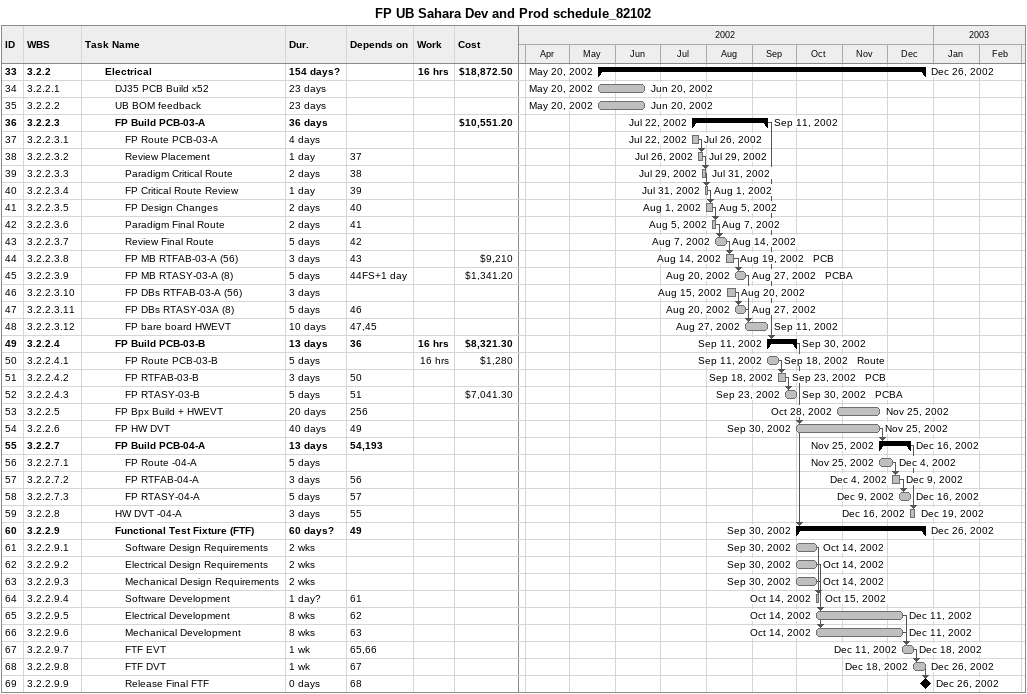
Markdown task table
FP UB Sahara Dev and Prod schedule_82102

| ID | WBS | Task | Duration | Start | Finish | Predecessors | Resources | Work (h) | Cost ($) |
|---|---|---|---|---|---|---|---|---|---|
| 33 | 3.2.2 | **Electrical** | 154d? | 2002-05-20 | 2002-12-26 |  |  | 16 | 18872.50 |
| 34 | 3.2.2.1 | DJ35 PCB Build x52 | 23d | 2002-05-20 | 2002-06-20 |  |  |  |  |
| 35 | 3.2.2.2 | UB BOM feedback | 23d | 2002-05-20 | 2002-06-20 |  |  |  |  |
| 36 | 3.2.2.3 | **FP Build PCB-03-A** | 36d | 2002-07-22 | 2002-09-11 |  |  |  | 10551.20 |
| 37 | 3.2.2.3.1 | FP Route PCB-03-A | 4d | 2002-07-22 | 2002-07-26 |  |  |  |  |
| 38 | 3.2.2.3.2 | Review Placement | 1d | 2002-07-26 | 2002-07-29 | 37 |  |  |  |
| 39 | 3.2.2.3.3 | Paradigm Critical Route | 2d | 2002-07-29 | 2002-07-31 | 38 |  |  |  |
| 40 | 3.2.2.3.4 | FP Critical Route Review | 1d | 2002-07-31 | 2002-08-01 | 39 |  |  |  |
| 41 | 3.2.2.3.5 | FP Design Changes | 2d | 2002-08-01 | 2002-08-05 | 40 |  |  |  |
| 42 | 3.2.2.3.6 | Paradigm Final Route | 2d | 2002-08-05 | 2002-08-07 | 41 |  |  |  |
| 43 | 3.2.2.3.7 | Review Final Route | 5d | 2002-08-07 | 2002-08-14 | 42 |  |  |  |
| 44 | 3.2.2.3.8 | FP MB RTFAB-03-A (56) | 3d | 2002-08-14 | 2002-08-19 | 43 | PCB |  | 9210 |
| 45 | 3.2.2.3.9 | FP MB RTASY-03-A (8) | 5d | 2002-08-20 | 2002-08-27 | 44FS+1d | PCBA |  | 1341.20 |
| 46 | 3.2.2.3.10 | FP DBs RTFAB-03-A (56) | 3d | 2002-08-15 | 2002-08-20 |  |  |  |  |
| 47 | 3.2.2.3.11 | FP DBs RTASY-03A (8) | 5d | 2002-08-20 | 2002-08-27 | 46 |  |  |  |
| 48 | 3.2.2.3.12 | FP bare board HWEVT | 10d | 2002-08-27 | 2002-09-11 | 47, 45 |  |  |  |
| 49 | 3.2.2.4 | **FP Build PCB-03-B** | 13d | 2002-09-11 | 2002-09-30 | 36 |  | 16 | 8321.30 |
| 50 | 3.2.2.4.1 | FP Route PCB-03-B | 5d | 2002-09-11 | 2002-09-18 |  | Route | 16 | 1280 |
| 51 | 3.2.2.4.2 | FP RTFAB-03-B | 3d | 2002-09-18 | 2002-09-23 | 50 | PCB |  |  |
| 52 | 3.2.2.4.3 | FP RTASY-03-B | 5d | 2002-09-23 | 2002-09-30 | 51 | PCBA |  | 7041.30 |
| 53 | 3.2.2.5 | FP Bpx Build + HWEVT | 20d | 2002-10-28 | 2002-11-25 | 256 |  |  |  |
| 54 | 3.2.2.6 | FP HW DVT | 40d | 2002-09-30 | 2002-11-25 | 49 |  |  |  |
| 55 | 3.2.2.7 | **FP Build PCB-04-A** | 13d | 2002-11-25 | 2002-12-16 | 54, 193 |  |  |  |
| 56 | 3.2.2.7.1 | FP Route -04-A | 5d | 2002-11-25 | 2002-12-04 |  |  |  |  |
| 57 | 3.2.2.7.2 | FP RTFAB-04-A | 3d | 2002-12-04 | 2002-12-09 | 56 |  |  |  |
| 58 | 3.2.2.7.3 | FP RTASY-04-A | 5d | 2002-12-09 | 2002-12-16 | 57 |  |  |  |
| 59 | 3.2.2.8 | HW DVT -04-A | 3d | 2002-12-16 | 2002-12-19 | 55 |  |  |  |
| 60 | 3.2.2.9 | **Functional Test Fixture (FTF)** | 60d? | 2002-09-30 | 2002-12-26 | 49 |  |  |  |
| 61 | 3.2.2.9.1 | Software Design Requirements | 2w | 2002-09-30 | 2002-10-14 |  |  |  |  |
| 62 | 3.2.2.9.2 | Electrical Design Requirements | 2w | 2002-09-30 | 2002-10-14 |  |  |  |  |
| 63 | 3.2.2.9.3 | Mechanical Design Requirements | 2w | 2002-09-30 | 2002-10-14 |  |  |  |  |
| 64 | 3.2.2.9.4 | Software Development | 1d? | 2002-10-14 | 2002-10-15 | 61 |  |  |  |
| 65 | 3.2.2.9.5 | Electrical Development | 8w | 2002-10-14 | 2002-12-11 | 62 |  |  |  |
| 66 | 3.2.2.9.6 | Mechanical Development | 8w | 2002-10-14 | 2002-12-11 | 63 |  |  |  |
| 67 | 3.2.2.9.7 | FTF EVT | 1w | 2002-12-11 | 2002-12-18 | 65, 66 |  |  |  |
| 68 | 3.2.2.9.8 | FTF DVT | 1w | 2002-12-18 | 2002-12-26 | 67 |  |  |  |
| 69 | 3.2.2.9.9 | Release Final FTF | 0d | 2002-12-26 | 2002-12-26 | 68 |  |  |  |
